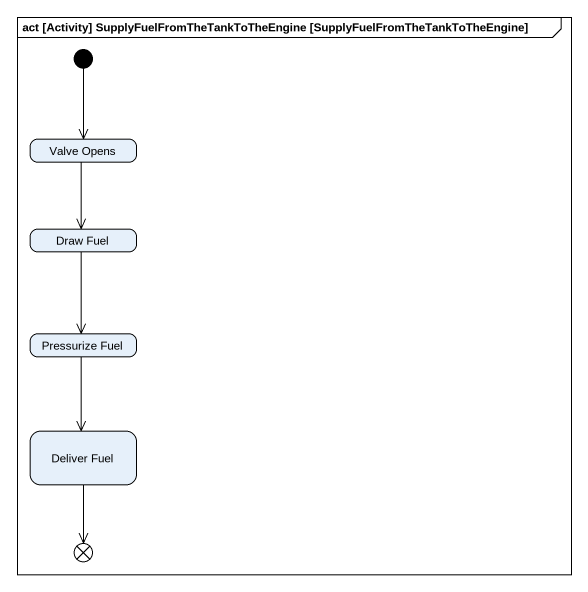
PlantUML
@startuml
mainframe act [Activity] SupplyFuelFromTheTankToTheEngine [SupplyFuelFromTheTankToTheEngine]
hide empty description
state "Valve Opens" as Valve_Opens
state "Draw Fuel" as Draw_Fuel
state "Pressurize Fuel" as Pressurize_Fuel
state "Deliver Fuel" as Deliver_Fuel
state flowfinal1 <<end>>
[*] --> Valve_Opens
Valve_Opens --> Draw_Fuel
Draw_Fuel --> Pressurize_Fuel
Pressurize_Fuel --> Deliver_Fuel
Deliver_Fuel --> flowfinal1
@enduml
